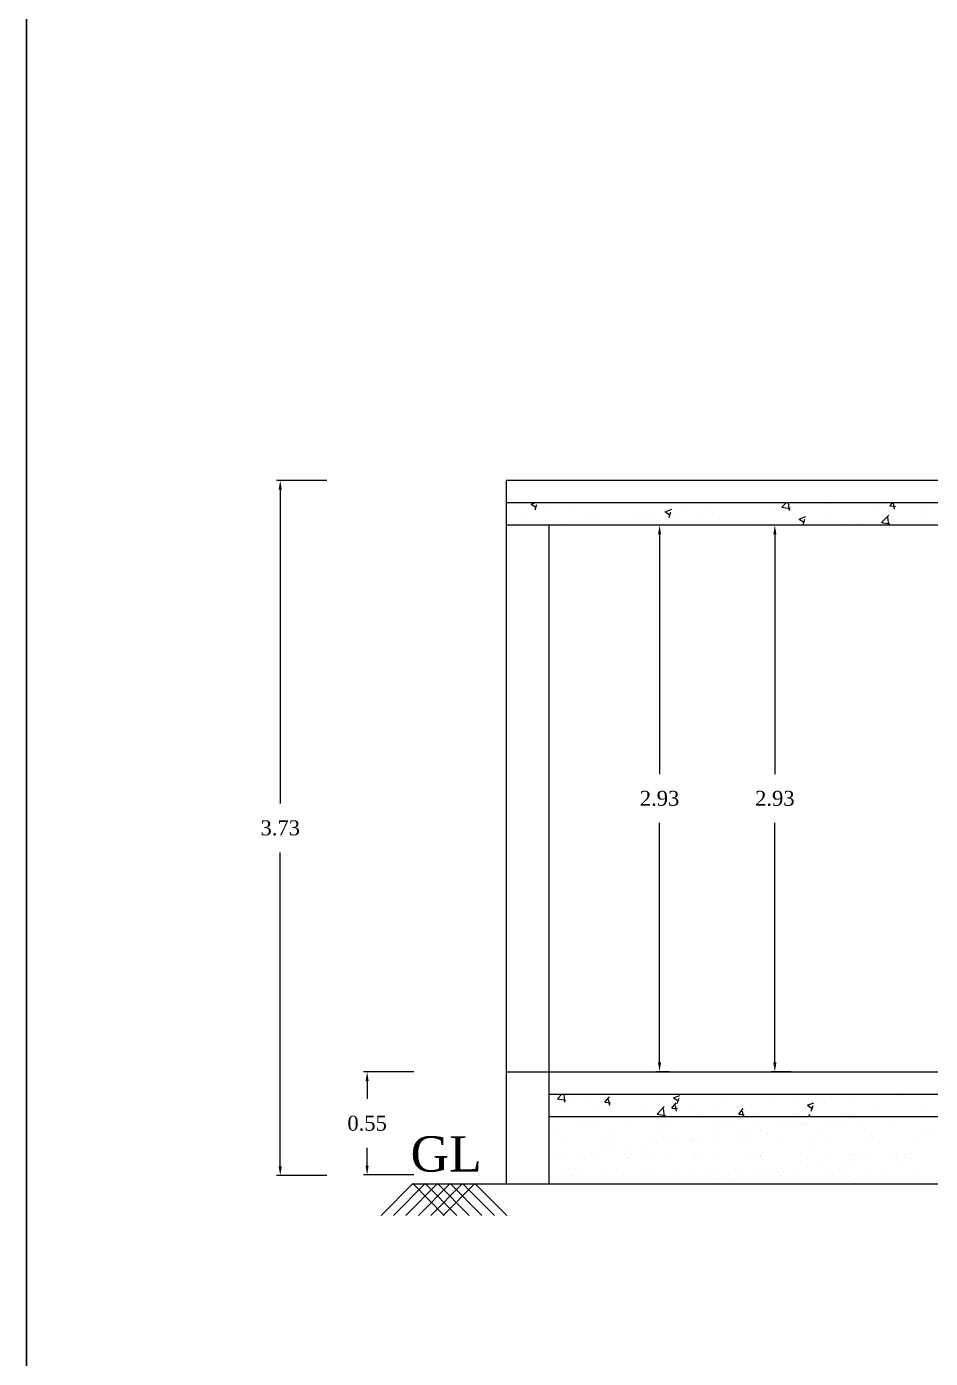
# Model space of a CAD drawing. Header units: metres. Extents: x 31037 to 31490, y -4422 to -3483.
# Drawn here: x 31191.9 to 31196.74, y -4191.71 to -4184.57 of the extents above; entities that cross this region are included whole.
import ezdxf

# ---------------------------------------------------------------- set-up
doc = ezdxf.new("R2010")
doc.units = ezdxf.units.M
doc.header["$LTSCALE"] = 30
doc.header["$MEASUREMENT"] = 0
doc.header["$PDMODE"] = 34
doc.linetypes.add('CENTER', pattern=[2, 1.25, -0.25, 0.25, -0.25])
doc.layers.get('0').update_dxf_attribs({"color": 30, "lineweight": 40})
for name, color, linetype in [('BLK_2_FLR_0_KITCHEN_1', 1, 'Continuous'), ('BLK_2_FLR_0_REGULAR_ROOM_1', 117, 'Continuous'), ('BLK_2_HT_OF_BLDG', 5, 'Continuous'), ('BLK_2_PLINTH_HEIGHT', 7, 'Continuous'), ('CEN-LI', 7, 'CENTER')]:
    doc.layers.add(name, color=color, linetype=linetype)
for name, color, linetype, lineweight in [('DIM', 5, 'Continuous', 25), ('HAT', 8, 'Continuous', 18), ('TEXT', 11, 'Continuous', 30)]:
    doc.layers.add(name, color=color, linetype=linetype, lineweight=lineweight)
doc.styles.add('RAM', font='dutchi.ttf')
doc.styles.get("Standard").update_dxf_attribs({"font": 'times.ttf', "height": 0.05})
doc.dimstyles.new('Standard$0', dxfattribs={"dimtxt": 0.08, "dimasz": 0.05, "dimexe": 0.02, "dimexo": 0.05, "dimgap": 0.09, "dimtad": 0, "dimtih": 1, "dimtoh": 1, "dimzin": 0, "dimdsep": 46, "dimtxsty": 'Standard', "dimcen": 0.09, "dimclrd": 7, "dimclre": 7, "dimclrt": 7, "dimadec": 0, "dimazin": 0, "dimtfac": 1, "dimtofl": 0, "dimtmove": 0, "dimatfit": 3, "dimfxl": 0, "dimtolj": 1, "dimtzin": 0, "dimarcsym": 0})

# ---------------------------------------------------------------- blocks, each defined once
blk = doc.blocks.new('*D133')
at = {"layer": 'BLK_2_HT_OF_BLDG', "color": 5, "lineweight": -2}
for p, q in [((31193.5083, -4187.001), (31193.2383, -4187.001)), ((31193.2583, -4187.051), (31193.2583, -4188.7334)), ((31193.2583, -4190.6775), (31193.2583, -4188.9951)), ((31193.5083, -4190.7275), (31193.2383, -4190.7275))]:
    blk.add_line(p, q, dxfattribs=at)
at = {"layer": 'BLK_2_HT_OF_BLDG', "color": 5, "lineweight": 5}
for points in [[(31193.2499, -4187.051), (31193.2666, -4187.051), (31193.2583, -4187.001)], [(31193.2499, -4190.6775), (31193.2666, -4190.6775), (31193.2583, -4190.7275)]]:
    blk.add_solid(points, dxfattribs=at)
at = {"layer": 'Defpoints', "color": 0, "lineweight": 5}
for p in [(31193.2583, -4187.001), (31195.099, -4187.001), (31195.099, -4190.7275)]:
    blk.add_point(p, dxfattribs=at)
at = {"layer": 'BLK_2_HT_OF_BLDG', "color": 5, "lineweight": 5, "insert": (31193.2583, -4188.8643), "char_height": 0.08, "attachment_point": 5}
blk.add_mtext('\\A1;3.73', dxfattribs=at)
blk = doc.blocks.new('*D134')
at = {"layer": 'BLK_2_PLINTH_HEIGHT', "color": 7, "lineweight": -2}
for p, q in [((31193.9741, -4190.171), (31193.7041, -4190.171)), ((31193.7241, -4190.221), (31193.7241, -4190.3167)), ((31193.7241, -4190.674), (31193.7241, -4190.5783)), ((31193.9741, -4190.724), (31193.7041, -4190.724))]:
    blk.add_line(p, q, dxfattribs=at)
at = {"layer": 'BLK_2_PLINTH_HEIGHT', "color": 7, "lineweight": 5}
for points in [[(31193.7158, -4190.221), (31193.7324, -4190.221), (31193.7241, -4190.171)], [(31193.7158, -4190.674), (31193.7324, -4190.674), (31193.7241, -4190.724)]]:
    blk.add_solid(points, dxfattribs=at)
at = {"layer": 'Defpoints', "color": 0, "lineweight": 5}
for p in [(31193.7241, -4190.171), (31195.0028, -4190.171), (31195.0028, -4190.724)]:
    blk.add_point(p, dxfattribs=at)
at = {"layer": 'BLK_2_PLINTH_HEIGHT', "color": 7, "lineweight": 5, "insert": (31193.7241, -4190.4475), "char_height": 0.08, "attachment_point": 5}
blk.add_mtext('\\A1;0.55', dxfattribs=at)
blk = doc.blocks.new('*D135')
at = {"layer": 'BLK_2_FLR_0_KITCHEN_1', "color": 4, "lineweight": -2}
for p, q in [((31195.3449, -4187.241), (31195.2718, -4187.241)), ((31195.2918, -4187.291), (31195.2918, -4188.5752)), ((31195.2918, -4190.121), (31195.2918, -4188.8368)), ((31195.3449, -4190.171), (31195.2718, -4190.171))]:
    blk.add_line(p, q, dxfattribs=at)
at = {"layer": 'BLK_2_FLR_0_KITCHEN_1', "color": 4, "lineweight": 5}
for points in [[(31195.2835, -4187.291), (31195.3002, -4187.291), (31195.2918, -4187.241)], [(31195.2835, -4190.121), (31195.3002, -4190.121), (31195.2918, -4190.171)]]:
    blk.add_solid(points, dxfattribs=at)
at = {"layer": 'Defpoints', "color": 0, "lineweight": 5}
for p in [(31195.2918, -4187.241), (31195.3949, -4187.241), (31195.3949, -4190.171)]:
    blk.add_point(p, dxfattribs=at)
at = {"layer": 'BLK_2_FLR_0_KITCHEN_1', "color": 4, "lineweight": 5, "insert": (31195.2918, -4188.706), "char_height": 0.08, "attachment_point": 5}
blk.add_mtext('\\A1;2.93', dxfattribs=at)
blk = doc.blocks.new('*D136')
at = {"layer": 'BLK_2_FLR_0_REGULAR_ROOM_1', "color": 4, "lineweight": -2}
for p, q in [((31195.9973, -4187.241), (31195.89, -4187.241)), ((31195.91, -4187.291), (31195.91, -4188.5752)), ((31195.91, -4190.121), (31195.91, -4188.8368)), ((31195.9973, -4190.171), (31195.89, -4190.171))]:
    blk.add_line(p, q, dxfattribs=at)
at = {"layer": 'BLK_2_FLR_0_REGULAR_ROOM_1', "color": 4, "lineweight": 5}
for points in [[(31195.9016, -4187.291), (31195.9183, -4187.291), (31195.91, -4187.241)], [(31195.9016, -4190.121), (31195.9183, -4190.121), (31195.91, -4190.171)]]:
    blk.add_solid(points, dxfattribs=at)
at = {"layer": 'Defpoints', "color": 0, "lineweight": 5}
for p in [(31195.91, -4187.241), (31196.0473, -4187.241), (31196.0473, -4190.171)]:
    blk.add_point(p, dxfattribs=at)
at = {"layer": 'BLK_2_FLR_0_REGULAR_ROOM_1', "color": 4, "lineweight": 5, "insert": (31195.91, -4188.706), "char_height": 0.08, "attachment_point": 5}
blk.add_mtext('\\A1;2.93', dxfattribs=at)

msp = doc.modelspace()

# ---------------------------------------------------------------- linework, layer by layer
at = {"color": 0, "lineweight": 25}
for p, q in [((31194.46884, -4187.00099), (31194.46884, -4190.77099)), ((31204.46884, -4187.00099), (31194.46884, -4187.00099)), ((31204.46884, -4187.12099), (31194.46884, -4187.12099)), ((31204.46884, -4187.24099), (31194.46884, -4187.24099)), ((31194.69884, -4187.24099), (31194.69884, -4190.77099)), ((31194.46884, -4190.17099), (31204.46884, -4190.17099)), ((31194.69884, -4190.29099), (31204.23884, -4190.29099)), ((31194.69884, -4190.41099), (31204.23884, -4190.41099)), ((31193.96884, -4190.77099), (31204.96884, -4190.77099))]:
    msp.add_line(p, q, dxfattribs=at)
at = {"layer": 'CEN-LI', "color": 0, "linetype": 'Continuous', "lineweight": 25}
for p, q in [((31193.96842, -4190.77057), (31193.79887, -4190.94161)), ((31194.03517, -4190.77057), (31193.86562, -4190.94161)), ((31194.10192, -4190.77057), (31193.93237, -4190.94161)), ((31194.13797, -4190.94161), (31193.96842, -4190.77057)), ((31194.16868, -4190.77057), (31193.99913, -4190.94161)), ((31194.20472, -4190.94161), (31194.03517, -4190.77057)), ((31194.23543, -4190.77057), (31194.06588, -4190.94161)), ((31194.27147, -4190.94161), (31194.10192, -4190.77057)), ((31194.30218, -4190.77057), (31194.13263, -4190.94161)), ((31194.33823, -4190.94161), (31194.16868, -4190.77057)), ((31194.4062, -4190.94204), (31194.23665, -4190.77099)), ((31194.47295, -4190.94204), (31194.3034, -4190.77099))]:
    msp.add_line(p, q, dxfattribs=at)
at = {"layer": 'DIM', "color": 0, "lineweight": 25}
for p, q in [((31191.89869, -4177.20091), (31191.89869, -4205.44054)), ((31191.89869, -4214.87983), (31191.89869, -4177.20091))]:
    msp.add_line(p, q, dxfattribs=at)
at = {"layer": 'HAT', "color": 0, "linetype": 'Continuous', "lineweight": 25}
for p, q in [((31194.60356, -4187.12878), (31194.62385, -4187.12099)), ((31195.94798, -4187.14486), (31195.97088, -4187.12099)), ((31195.98792, -4187.16279), (31195.98305, -4187.12099)), ((31196.19324, -4187.12348), (31196.19279, -4187.12099)), ((31196.52628, -4187.13797), (31196.54053, -4187.12099)), ((31194.54715, -4187.18639), (31194.54715, -4187.18639)), ((31194.60356, -4187.12878), (31194.62843, -4187.14556)), ((31194.62409, -4187.15977), (31194.63423, -4187.12956)), ((31194.68824, -4187.16843), (31194.68824, -4187.16843)), ((31194.83875, -4187.13634), (31194.83875, -4187.13634)), ((31194.95515, -4187.17971), (31194.95515, -4187.17971)), ((31195.16483, -4187.17919), (31195.16483, -4187.17919)), ((31195.22206, -4187.19099), (31195.22206, -4187.19099)), ((31195.32212, -4187.16883), (31195.35713, -4187.15539)), ((31195.32213, -4187.16883), (31195.347, -4187.1856)), ((31195.34266, -4187.19982), (31195.35279, -4187.1696)), ((31195.37477, -4187.18346), (31195.37477, -4187.18346)), ((31195.42452, -4187.1417), (31195.42452, -4187.1417)), ((31195.56414, -4187.15853), (31195.56414, -4187.15853)), ((31195.90448, -4187.16116), (31195.90448, -4187.16116)), ((31195.94798, -4187.14486), (31195.99245, -4187.15175)), ((31196.44413, -4187.16824), (31196.44413, -4187.16824)), ((31196.4816, -4187.22762), (31196.52054, -4187.18703)), ((31196.52628, -4187.13797), (31196.55617, -4187.14058)), ((31196.55187, -4187.15486), (31196.54609, -4187.12351)), ((31196.69322, -4187.18977), (31196.69322, -4187.18977)), ((31196.69668, -4187.13623), (31196.69668, -4187.13623)), ((31194.52675, -4187.22432), (31194.52675, -4187.22432)), ((31194.79367, -4187.2356), (31194.79367, -4187.2356)), ((31194.91228, -4187.2112), (31194.91228, -4187.2112)), ((31195.2496, -4187.19994), (31195.2496, -4187.19994)), ((31195.48898, -4187.20227), (31195.48898, -4187.20227)), ((31195.61289, -4187.21121), (31195.61289, -4187.21121)), ((31195.75589, -4187.21354), (31195.75589, -4187.21354)), ((31195.92771, -4187.24093), (31195.92771, -4187.24093)), ((31196.0228, -4187.22482), (31196.0228, -4187.22482)), ((31196.04069, -4187.20887), (31196.0757, -4187.19543)), ((31196.04069, -4187.20887), (31196.06556, -4187.22564)), ((31196.06122, -4187.23986), (31196.07136, -4187.20965)), ((31196.18741, -4187.20344), (31196.18741, -4187.20344)), ((31196.28971, -4187.2361), (31196.28971, -4187.2361)), ((31196.37869, -4187.23118), (31196.37869, -4187.23118)), ((31196.4816, -4187.22762), (31196.52607, -4187.23451)), ((31196.50386, -4187.2147), (31196.50386, -4187.2147)), ((31196.52101, -4187.24099), (31196.51601, -4187.19807)), ((31194.74485, -4190.3155), (31194.76836, -4190.29099)), ((31194.74485, -4190.31549), (31194.78932, -4190.32239)), ((31194.78479, -4190.33342), (31194.77985, -4190.29099)), ((31194.83137, -4190.30206), (31194.83137, -4190.30206)), ((31194.90444, -4190.30349), (31194.90444, -4190.30349)), ((31194.99888, -4190.33458), (31195.02299, -4190.30586)), ((31194.99888, -4190.33458), (31195.02877, -4190.33719)), ((31195.02447, -4190.35146), (31195.01869, -4190.32012)), ((31195.10865, -4190.29401), (31195.10865, -4190.29401)), ((31195.309, -4190.30419), (31195.309, -4190.30419)), ((31195.36588, -4190.31078), (31195.40089, -4190.29734)), ((31195.36588, -4190.31078), (31195.39076, -4190.32755)), ((31195.37556, -4190.30529), (31195.37556, -4190.30529)), ((31195.38641, -4190.34177), (31195.39655, -4190.31156)), ((31195.64247, -4190.31657), (31195.64247, -4190.31657)), ((31195.89711, -4190.32688), (31195.89711, -4190.32688)), ((31195.90938, -4190.32784), (31195.90938, -4190.32784)), ((31196.03353, -4190.33473), (31196.03353, -4190.33473)), ((31196.1587, -4190.31825), (31196.1587, -4190.31825)), ((31196.32861, -4190.33073), (31196.32861, -4190.33073)), ((31196.34807, -4190.29332), (31196.34807, -4190.29332)), ((31196.58116, -4190.29872), (31196.58116, -4190.29872)), ((31194.79676, -4190.37369), (31194.79676, -4190.37369)), ((31194.94716, -4190.3499), (31194.94716, -4190.3499)), ((31195.04931, -4190.34168), (31195.04931, -4190.34168)), ((31195.21407, -4190.36117), (31195.21407, -4190.36117)), ((31195.27847, -4190.39826), (31195.31742, -4190.35767)), ((31195.27847, -4190.39825), (31195.32294, -4190.40515)), ((31195.31781, -4190.41099), (31195.31289, -4190.3687)), ((31195.35751, -4190.36596), (31195.38162, -4190.33723)), ((31195.35751, -4190.36595), (31195.3874, -4190.36857)), ((31195.3831, -4190.38284), (31195.37732, -4190.3515)), ((31195.48098, -4190.37245), (31195.48098, -4190.37245)), ((31195.52839, -4190.40123), (31195.52839, -4190.40123)), ((31195.60552, -4190.37694), (31195.60552, -4190.37694)), ((31195.71614, -4190.39733), (31195.74025, -4190.36861)), ((31195.71614, -4190.39733), (31195.74603, -4190.39994)), ((31195.71775, -4190.3763), (31195.71775, -4190.3763)), ((31195.74114, -4190.41099), (31195.73595, -4190.38287)), ((31195.7479, -4190.38373), (31195.7479, -4190.38373)), ((31195.8122, -4190.40342), (31195.8122, -4190.40342)), ((31196.01481, -4190.39501), (31196.01481, -4190.39501)), ((31196.07189, -4190.36594), (31196.07189, -4190.36594)), ((31196.08444, -4190.35083), (31196.11945, -4190.33739)), ((31196.08445, -4190.35082), (31196.10932, -4190.3676)), ((31196.08964, -4190.41099), (31196.09888, -4190.39998)), ((31196.10498, -4190.38181), (31196.11511, -4190.3516)), ((31196.17629, -4190.33912), (31196.17629, -4190.33912)), ((31196.28172, -4190.40628), (31196.28172, -4190.40628)), ((31196.44321, -4190.3504), (31196.44321, -4190.3504)), ((31196.71012, -4190.36168), (31196.71012, -4190.36168)), ((31194.88296, -4190.46046), (31194.88296, -4190.46046)), ((31194.88973, -4190.4151), (31194.88973, -4190.4151)), ((31194.92441, -4190.44493), (31194.92441, -4190.44493)), ((31194.941, -4190.46013), (31194.941, -4190.46013)), ((31195.11855, -4190.45745), (31195.11855, -4190.45745)), ((31195.17, -4190.41459), (31195.17, -4190.41459)), ((31195.28985, -4190.45289), (31195.28985, -4190.45289)), ((31195.34878, -4190.45856), (31195.34878, -4190.45856)), ((31195.45027, -4190.41408), (31195.45027, -4190.41408)), ((31195.59186, -4190.4498), (31195.59186, -4190.4498)), ((31195.64998, -4190.45598), (31195.64998, -4190.45598)), ((31195.66657, -4190.47118), (31195.66657, -4190.47118)), ((31195.73054, -4190.41357), (31195.73054, -4190.41357)), ((31195.82744, -4190.4468), (31195.82744, -4190.4468)), ((31195.95322, -4190.46794), (31195.95322, -4190.46794)), ((31196.00007, -4190.46178), (31196.00007, -4190.46178)), ((31196.01082, -4190.41306), (31196.01082, -4190.41306)), ((31196.01542, -4190.46394), (31196.01542, -4190.46394)), ((31196.05767, -4190.4479), (31196.05767, -4190.4479)), ((31196.07324, -4190.45214), (31196.07324, -4190.45214)), ((31196.19548, -4190.43605), (31196.19548, -4190.43605)), ((31196.24233, -4190.42988), (31196.24233, -4190.42988)), ((31196.29109, -4190.41255), (31196.29109, -4190.41255)), ((31196.30075, -4190.43914), (31196.30075, -4190.43914)), ((31196.31549, -4190.42025), (31196.31549, -4190.42025)), ((31196.37555, -4190.46703), (31196.37555, -4190.46703)), ((31196.53633, -4190.43614), (31196.53633, -4190.43614)), ((31196.57136, -4190.41204), (31196.57136, -4190.41204)), ((31196.74099, -4190.47499), (31196.74099, -4190.47499)), ((31194.74608, -4190.50265), (31194.74608, -4190.50265)), ((31195.0193, -4190.53188), (31195.0193, -4190.53188)), ((31195.02636, -4190.50214), (31195.02636, -4190.50214)), ((31195.24024, -4190.54184), (31195.24024, -4190.54184)), ((31195.30663, -4190.50163), (31195.30663, -4190.50163)), ((31195.34646, -4190.54783), (31195.34646, -4190.54783)), ((31195.37943, -4190.53497), (31195.37943, -4190.53497)), ((31195.4687, -4190.53173), (31195.4687, -4190.53173)), ((31195.47583, -4190.53883), (31195.47583, -4190.53883)), ((31195.51555, -4190.52556), (31195.51555, -4190.52556)), ((31195.5869, -4190.50112), (31195.5869, -4190.50112)), ((31195.58872, -4190.51593), (31195.58872, -4190.51593)), ((31195.70606, -4190.53994), (31195.70606, -4190.53994)), ((31195.71096, -4190.49984), (31195.71096, -4190.49984)), ((31195.74487, -4190.54293), (31195.74487, -4190.54293)), ((31195.75781, -4190.49367), (31195.75781, -4190.49367)), ((31195.83098, -4190.48404), (31195.83098, -4190.48404)), ((31195.86717, -4190.50061), (31195.86717, -4190.50061)), ((31195.94914, -4190.53118), (31195.94914, -4190.53118)), ((31196.105, -4190.54603), (31196.105, -4190.54603)), ((31196.14745, -4190.5001), (31196.14745, -4190.5001)), ((31196.18472, -4190.52817), (31196.18472, -4190.52817)), ((31196.39214, -4190.48224), (31196.39214, -4190.48224)), ((31196.41495, -4190.52928), (31196.41495, -4190.52928)), ((31196.42772, -4190.49959), (31196.42772, -4190.49959)), ((31196.65803, -4190.52052), (31196.65803, -4190.52052)), ((31196.70799, -4190.49908), (31196.70799, -4190.49908)), ((31194.74875, -4190.61087), (31194.74875, -4190.61087)), ((31194.76694, -4190.54949), (31194.76694, -4190.54949)), ((31194.86194, -4190.61161), (31194.86194, -4190.61161)), ((31194.92446, -4190.61629), (31194.92446, -4190.61629)), ((31194.98418, -4190.59552), (31194.98418, -4190.59552)), ((31194.99716, -4190.5506), (31194.99716, -4190.5506)), ((31195.03103, -4190.58935), (31195.03103, -4190.58935)), ((31195.1042, -4190.57972), (31195.1042, -4190.57972)), ((31195.10888, -4190.61397), (31195.10888, -4190.61397)), ((31195.20473, -4190.61578), (31195.20473, -4190.61578)), ((31195.22644, -4190.56363), (31195.22644, -4190.56363)), ((31195.27329, -4190.55746), (31195.27329, -4190.55746)), ((31195.39602, -4190.55018), (31195.39602, -4190.55018)), ((31195.48501, -4190.61527), (31195.48501, -4190.61527)), ((31195.76528, -4190.61476), (31195.76528, -4190.61476)), ((31195.83311, -4190.62021), (31195.83311, -4190.62021)), ((31196.04555, -4190.61425), (31196.04555, -4190.61425)), ((31196.12159, -4190.56123), (31196.12159, -4190.56123)), ((31196.30642, -4190.61256), (31196.30642, -4190.61256)), ((31196.32582, -4190.61374), (31196.32582, -4190.61374)), ((31196.47044, -4190.55398), (31196.47044, -4190.55398)), ((31196.542, -4190.60955), (31196.542, -4190.60955)), ((31196.56757, -4190.62009), (31196.56757, -4190.62009)), ((31196.6061, -4190.61323), (31196.6061, -4190.61323)), ((31196.64073, -4190.61045), (31196.64073, -4190.61045)), ((31194.74192, -4190.62741), (31194.74192, -4190.62741)), ((31194.78877, -4190.62125), (31194.78877, -4190.62125)), ((31194.88863, -4190.63387), (31194.88863, -4190.63387)), ((31194.96241, -4190.64047), (31194.96241, -4190.64047)), ((31195.12422, -4190.63087), (31195.12422, -4190.63087)), ((31195.12547, -4190.62917), (31195.12547, -4190.62917)), ((31195.24269, -4190.63996), (31195.24269, -4190.63996)), ((31195.35444, -4190.63197), (31195.35444, -4190.63197)), ((31195.47432, -4190.62192), (31195.47432, -4190.62192)), ((31195.52296, -4190.63945), (31195.52296, -4190.63945)), ((31195.59753, -4190.62322), (31195.59753, -4190.62322)), ((31195.80323, -4190.63894), (31195.80323, -4190.63894)), ((31195.83445, -4190.62502), (31195.83445, -4190.62502)), ((31195.85104, -4190.64022), (31195.85104, -4190.64022)), ((31196.0362, -4190.69004), (31196.0362, -4190.69004)), ((31196.06334, -4190.62131), (31196.06334, -4190.62131)), ((31196.08305, -4190.68388), (31196.08305, -4190.68388)), ((31196.0835, -4190.63843), (31196.0835, -4190.63843)), ((31196.15621, -4190.67424), (31196.15621, -4190.67424)), ((31196.19989, -4190.63297), (31196.19989, -4190.63297)), ((31196.27846, -4190.65815), (31196.27846, -4190.65815)), ((31196.32531, -4190.65198), (31196.32531, -4190.65198)), ((31196.36378, -4190.63792), (31196.36378, -4190.63792)), ((31196.39847, -4190.64235), (31196.39847, -4190.64235)), ((31196.52072, -4190.62625), (31196.52072, -4190.62625)), ((31196.56002, -4190.63607), (31196.56002, -4190.63607)), ((31196.5766, -4190.65127), (31196.5766, -4190.65127)), ((31196.64405, -4190.63741), (31196.64405, -4190.63741)), ((31194.77261, -4190.72291), (31194.77261, -4190.72291)), ((31194.81877, -4190.72802), (31194.81877, -4190.72802)), ((31194.83833, -4190.69296), (31194.83833, -4190.69296)), ((31194.85491, -4190.70816), (31194.85491, -4190.70816)), ((31195.00283, -4190.72401), (31195.00283, -4190.72401)), ((31195.09904, -4190.72751), (31195.09904, -4190.72751)), ((31195.20376, -4190.70091), (31195.20376, -4190.70091)), ((31195.24591, -4190.71525), (31195.24591, -4190.71525)), ((31195.37931, -4190.727), (31195.37931, -4190.727)), ((31195.4815, -4190.71225), (31195.4815, -4190.71225)), ((31195.55168, -4190.75383), (31195.55168, -4190.75383)), ((31195.5639, -4190.70401), (31195.5639, -4190.70401)), ((31195.58048, -4190.71921), (31195.58048, -4190.71921)), ((31195.59853, -4190.74766), (31195.59853, -4190.74766)), ((31195.65959, -4190.72649), (31195.65959, -4190.72649)), ((31195.6717, -4190.73803), (31195.6717, -4190.73803)), ((31195.71173, -4190.71335), (31195.71173, -4190.71335)), ((31195.79394, -4190.72194), (31195.79394, -4190.72194)), ((31195.84079, -4190.71577), (31195.84079, -4190.71577)), ((31195.91396, -4190.70614), (31195.91396, -4190.70614)), ((31195.92933, -4190.71196), (31195.92933, -4190.71196)), ((31195.93986, -4190.72598), (31195.93986, -4190.72598)), ((31195.95481, -4190.70459), (31195.95481, -4190.70459)), ((31196.19039, -4190.70159), (31196.19039, -4190.70159)), ((31196.22013, -4190.72547), (31196.22013, -4190.72547)), ((31196.28946, -4190.71506), (31196.28946, -4190.71506)), ((31196.30605, -4190.73026), (31196.30605, -4190.73026)), ((31196.42062, -4190.70269), (31196.42062, -4190.70269)), ((31196.50041, -4190.72496), (31196.50041, -4190.72496)), ((31196.6549, -4190.72302), (31196.6549, -4190.72302)), ((31196.6637, -4190.69393), (31196.6637, -4190.69393)), ((31195.42944, -4190.76993), (31195.42944, -4190.76993))]:
    msp.add_line(p, q, dxfattribs=at)

# ---------------------------------------------------------------- texts
at = {"layer": 'TEXT', "color": 0, "linetype": 'ByBlock', "lineweight": 25, "style": 'RAM'}
msp.add_text('GL', height=0.18948, dxfattribs=at).set_placement((31193.95724, -4190.70594))

# ---------------------------------------------------------------- dimensions: what is measured, and where the dimension line sits
at = {"layer": 'BLK_2_FLR_0_KITCHEN_1', "color": 4, "lineweight": 5}
dim = msp.add_linear_dim(base=(31195.29183, -4187.24099), p1=(31195.39486, -4190.17099), p2=(31195.39486, -4187.24099), angle=90, dimstyle='Standard$0', override={"dimclrd": 4, "dimclre": 4, "dimclrt": 4, "dimfxl": 0.25, "dimfxlon": 1, "dimarcsym": 2}, dxfattribs=at)
dim.commit()
dim.dimension.update_dxf_attribs({"geometry": '*D135', "text_midpoint": (31195.29183, -4188.70599)})
at = {"layer": 'BLK_2_FLR_0_REGULAR_ROOM_1', "color": 4, "lineweight": 5}
dim = msp.add_linear_dim(base=(31195.90998, -4187.24099), p1=(31196.04734, -4190.17099), p2=(31196.04734, -4187.24099), angle=90, dimstyle='Standard$0', override={"dimclrd": 4, "dimclre": 4, "dimclrt": 4, "dimfxl": 0.25, "dimfxlon": 1, "dimarcsym": 2}, dxfattribs=at)
dim.commit()
dim.dimension.update_dxf_attribs({"geometry": '*D136', "text_midpoint": (31195.90998, -4188.70599)})
at = {"layer": 'BLK_2_HT_OF_BLDG', "color": 5, "lineweight": 5}
dim = msp.add_linear_dim(base=(31193.25828, -4187.00099), p1=(31195.09904, -4190.72751), p2=(31195.09904, -4187.00099), angle=90, dimstyle='Standard$0', override={"dimclrd": 5, "dimclre": 5, "dimclrt": 5, "dimfxl": 0.25, "dimfxlon": 1, "dimarcsym": 2}, dxfattribs=at)
dim.commit()
dim.dimension.update_dxf_attribs({"geometry": '*D133', "text_midpoint": (31193.25828, -4188.86425)})
at = {"layer": 'BLK_2_PLINTH_HEIGHT', "color": 7, "lineweight": 5}
dim = msp.add_linear_dim(base=(31193.7241, -4190.17099), p1=(31195.00283, -4190.72401), p2=(31195.00283, -4190.17099), angle=90, dimstyle='Standard$0', override={"dimfxl": 0.25, "dimfxlon": 1, "dimarcsym": 2}, dxfattribs=at)
dim.commit()
dim.dimension.update_dxf_attribs({"geometry": '*D134', "text_midpoint": (31193.7241, -4190.4475)})

doc.saveas('drawing.dxf')
